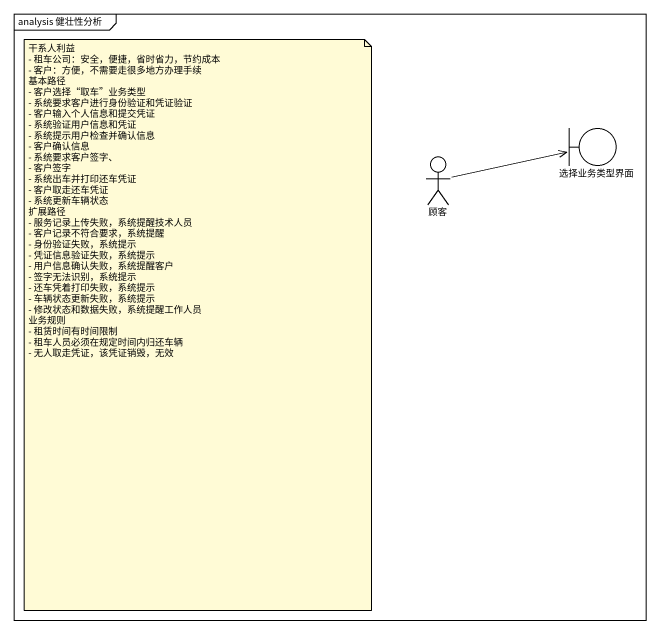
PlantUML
@startuml
mainframe analysis 健壮性分析
actor 顾客
boundary 选择业务类型界面
顾客 -right-> 选择业务类型界面
note as N1
  干系人利益
  - 租车公司：安全，便捷，省时省力，节约成本
  - 客户：方便，不需要走很多地方办理手续
  基本路径
  - 客户选择“取车”业务类型
  - 系统要求客户进行身份验证和凭证验证
  - 客户输入个人信息和提交凭证
  - 系统验证用户信息和凭证
  - 系统提示用户检查并确认信息
  - 客户确认信息
  - 系统要求客户签字、
  - 客户签字
  - 系统出车并打印还车凭证
  - 客户取走还车凭证
  - 系统更新车辆状态
  扩展路径
  - 服务记录上传失败，系统提醒技术人员
  - 客户记录不符合要求，系统提醒
  - 身份验证失败，系统提示
  - 凭证信息验证失败，系统提示
  - 用户信息确认失败，系统提醒客户
  - 签字无法识别，系统提示
  - 还车凭着打印失败，系统提示
  - 车辆状态更新失败，系统提示
  - 修改状态和数据失败，系统提醒工作人员
  业务规则
  - 租赁时间有时间限制
  - 租车人员必须在规定时间内归还车辆
  - 无人取走凭证，该凭证销毁，无效
end note
@enduml
